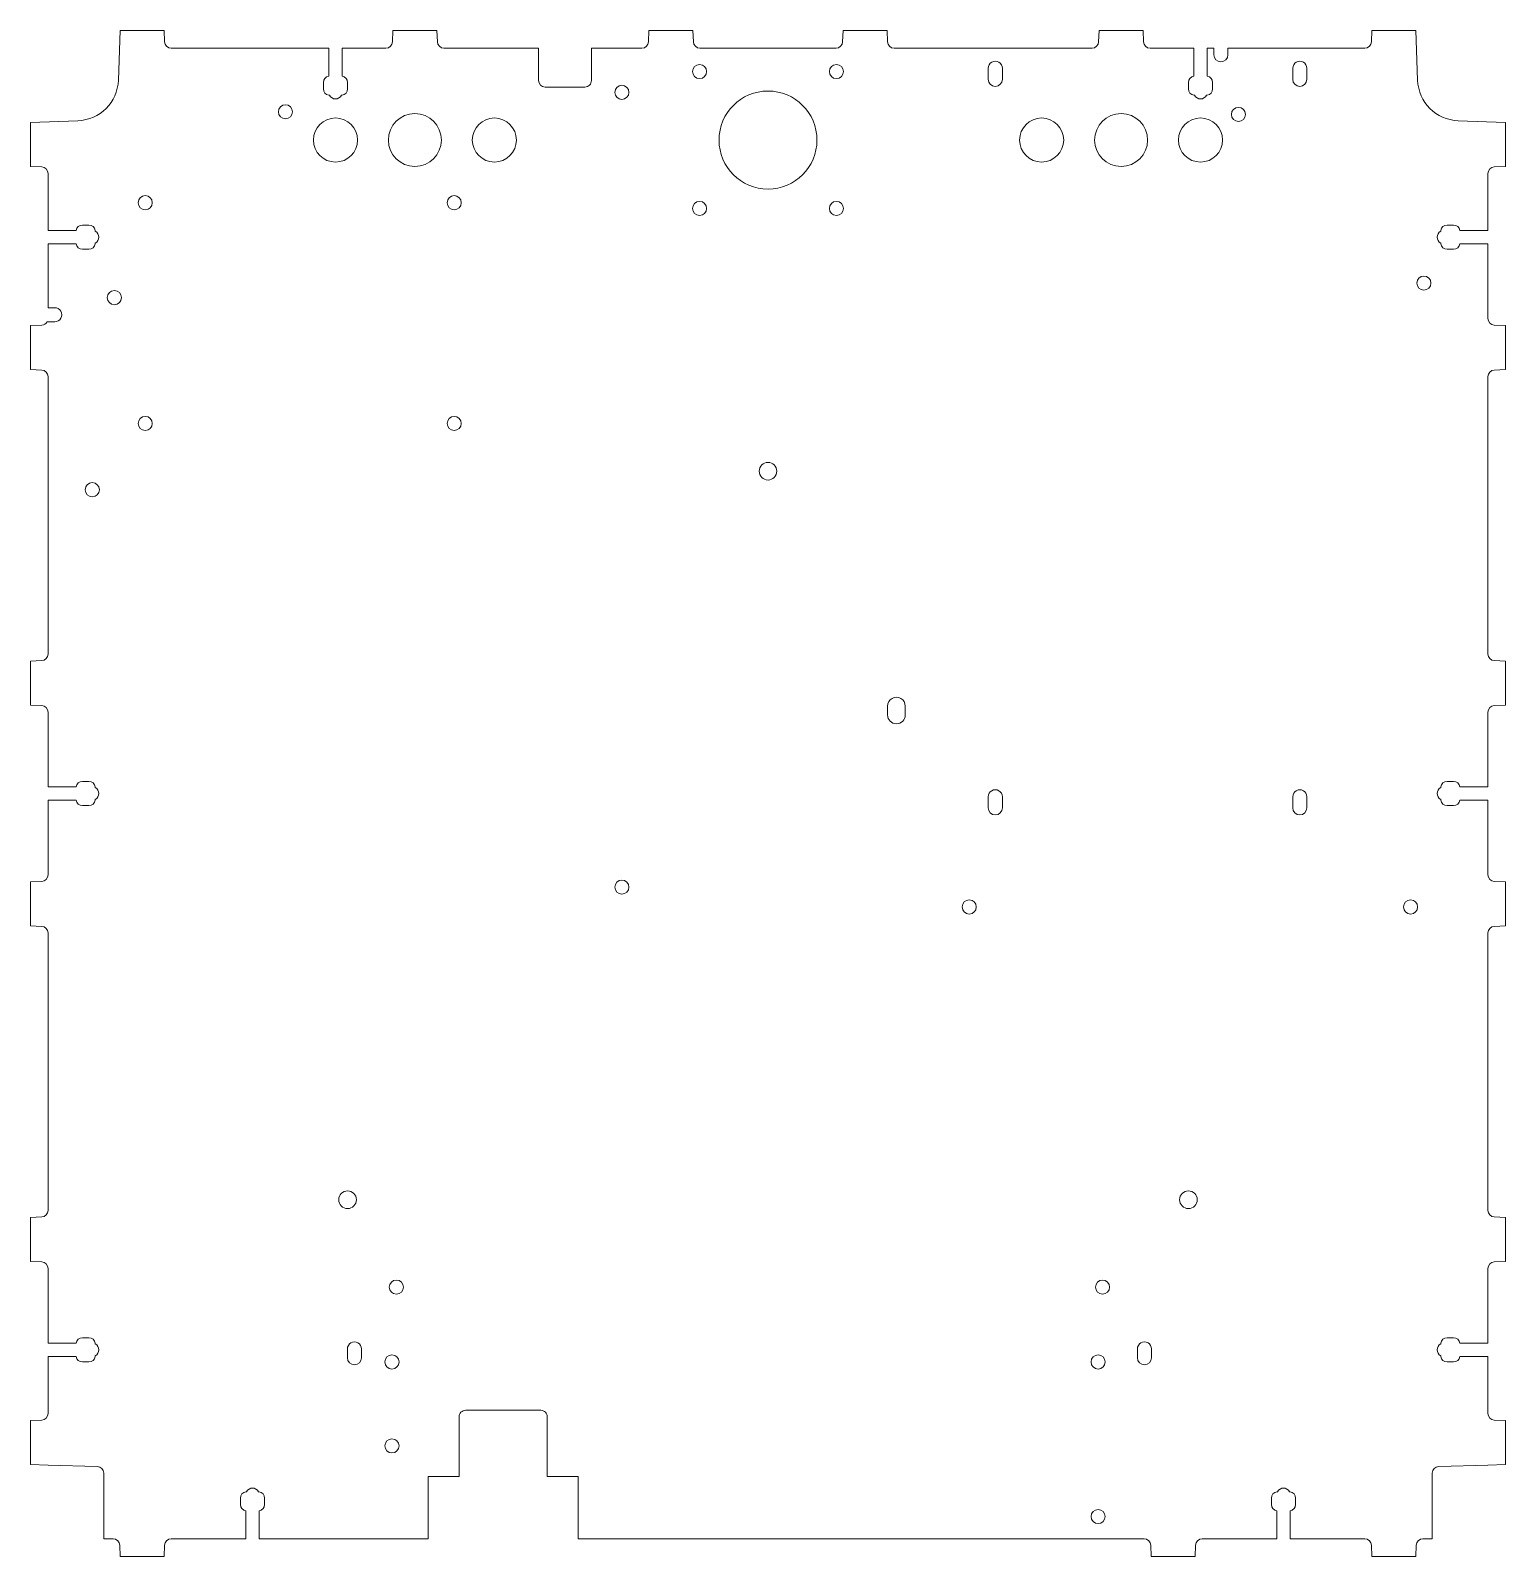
# Model space of a CAD drawing. Header units: millimetres. Extents: x -155 to 179, y -178 to 168.
import ezdxf

# ---------------------------------------------------------------- set-up
doc = ezdxf.new("R2010")
doc.units = ezdxf.units.MM
doc.header["$MEASUREMENT"] = 0

msp = doc.modelspace()

# ---------------------------------------------------------------- linework, layer by layer
at = {"lineweight": 15}
for points in [[(-135.2131, 156.6697), (-135.2131, 156.6697), (-134.8199, 167.9319), (-134.8199, 167.9319)], [(-124.8199, 167.9319), (-124.8199, 167.9319), (-134.8199, 167.9319), (-134.8199, 167.9319)], [(-124.8199, 167.9319), (-124.8199, 167.9319), (-124.7307, 165.3795), (-124.7307, 165.3795)], [(-73.109, 165.3795), (-73.109, 165.3795), (-73.0199, 167.9319), (-73.0199, 167.9319)], [(-63.0199, 167.9319), (-63.0199, 167.9319), (-73.0199, 167.9319), (-73.0199, 167.9319)], [(-63.0199, 167.9319), (-63.0199, 167.9319), (-62.9307, 165.3795), (-62.9307, 165.3795)], [(-15.109, 165.3795), (-15.109, 165.3795), (-15.0199, 167.9319), (-15.0199, 167.9319)], [(-5.0199, 167.9319), (-5.0199, 167.9319), (-15.0199, 167.9319), (-15.0199, 167.9319)], [(-5.0199, 167.9319), (-5.0199, 167.9319), (-4.9307, 165.3795), (-4.9307, 165.3795)], [(28.8909, 165.3795), (28.8909, 165.3795), (28.9801, 167.9319), (28.9801, 167.9319)], [(38.9801, 167.9319), (38.9801, 167.9319), (28.9801, 167.9319), (28.9801, 167.9319)], [(38.9801, 167.9319), (38.9801, 167.9319), (39.0692, 165.3795), (39.0692, 165.3795)], [(86.8909, 165.3795), (86.8909, 165.3795), (86.9801, 167.9319), (86.9801, 167.9319)], [(96.9801, 167.9319), (96.9801, 167.9319), (86.9801, 167.9319), (86.9801, 167.9319)], [(96.9801, 167.9319), (96.9801, 167.9319), (97.0692, 165.3795), (97.0692, 165.3795)], [(148.6909, 165.3795), (148.6909, 165.3795), (148.7801, 167.9319), (148.7801, 167.9319)], [(158.7801, 167.9319), (158.7801, 167.9319), (148.7801, 167.9319), (148.7801, 167.9319)], [(158.7801, 167.9319), (158.7801, 167.9319), (159.1733, 156.6697), (159.1733, 156.6697)], [(-123.2316, 163.9319), (-124.0397, 163.9319), (-124.7025, 164.5719), (-124.7307, 165.3795)], [(-87.5199, 163.9319), (-87.5199, 163.9319), (-123.2316, 163.9319), (-123.2316, 163.9319)], [(-87.5199, 157.6109), (-87.5199, 157.6109), (-87.5199, 163.9319), (-87.5199, 163.9319)], [(-74.6081, 163.9319), (-74.6081, 163.9319), (-84.5199, 163.9319), (-84.5199, 163.9319)], [(-84.5199, 163.9319), (-84.5199, 163.9319), (-84.5199, 157.6109), (-84.5199, 157.6109)], [(-73.109, 165.3795), (-73.1372, 164.5719), (-73.8, 163.9319), (-74.6081, 163.9319)], [(-61.4316, 163.9319), (-62.2397, 163.9319), (-62.9025, 164.5719), (-62.9307, 165.3795)], [(-40.0199, 163.9319), (-40.0199, 163.9319), (-61.4316, 163.9319), (-61.4316, 163.9319)], [(-40.0199, 156.6319), (-40.0199, 156.6319), (-40.0199, 163.9319), (-40.0199, 163.9319)], [(-16.6081, 163.9319), (-16.6081, 163.9319), (-28.0199, 163.9319), (-28.0199, 163.9319)], [(-28.0199, 163.9319), (-28.0199, 163.9319), (-28.0199, 156.6319), (-28.0199, 156.6319)], [(-15.109, 165.3795), (-15.1372, 164.5719), (-15.8, 163.9319), (-16.6081, 163.9319)], [(-3.4316, 163.9319), (-4.2397, 163.9319), (-4.9025, 164.5719), (-4.9307, 165.3795)], [(27.3918, 163.9319), (27.3918, 163.9319), (-3.4316, 163.9319), (-3.4316, 163.9319)], [(28.8909, 165.3795), (28.8627, 164.5719), (28.1999, 163.9319), (27.3918, 163.9319)], [(40.5683, 163.9319), (39.7602, 163.9319), (39.0974, 164.5719), (39.0692, 165.3795)], [(85.3918, 163.9319), (85.3918, 163.9319), (40.5683, 163.9319), (40.5683, 163.9319)], [(86.8909, 165.3795), (86.8627, 164.5719), (86.1999, 163.9319), (85.3918, 163.9319)], [(98.5683, 163.9319), (97.7602, 163.9319), (97.0974, 164.5719), (97.0692, 165.3795)], [(108.4801, 163.9319), (108.4801, 163.9319), (98.5683, 163.9319), (98.5683, 163.9319)], [(108.4801, 157.6109), (108.4801, 157.6109), (108.4801, 163.9319), (108.4801, 163.9319)], [(113.0001, 163.9319), (113.0001, 163.9319), (111.4801, 163.9319), (111.4801, 163.9319)], [(111.4801, 163.9319), (111.4801, 163.9319), (111.4801, 157.6109), (111.4801, 157.6109)], [(113.0001, 162.4319), (113.0001, 162.4319), (113.0001, 163.9319), (113.0001, 163.9319)], [(116.2001, 163.9319), (116.2001, 163.9319), (116.2001, 162.4319), (116.2001, 162.4319)], [(147.1918, 163.9319), (147.1918, 163.9319), (116.2001, 163.9319), (116.2001, 163.9319)], [(148.6909, 165.3795), (148.6627, 164.5719), (147.9999, 163.9319), (147.1918, 163.9319)], [(61.8801, 156.8819), (61.8801, 156.8819), (61.8801, 159.3819), (61.8801, 159.3819)], [(65.0801, 159.3819), (65.0801, 159.3819), (65.0801, 156.8819), (65.0801, 156.8819)], [(130.8801, 156.8819), (130.8801, 156.8819), (130.8801, 159.3819), (130.8801, 159.3819)], [(134.0801, 159.3819), (134.0801, 159.3819), (134.0801, 156.8819), (134.0801, 156.8819)], [(-135.2131, 156.6697), (-135.3873, 151.6832), (-139.3893, 147.6812), (-144.3758, 147.507)], [(-88.7699, 156.1319), (-88.7699, 156.8638), (-88.2416, 157.4889), (-87.5199, 157.6109)], [(-88.7699, 156.1319), (-88.7699, 156.1319), (-88.7699, 154.7319), (-88.7699, 154.7319)], [(-84.5198, 157.6109), (-83.7981, 157.4889), (-83.2699, 156.8638), (-83.2699, 156.1319)], [(-83.2699, 154.7319), (-83.2699, 154.7319), (-83.2699, 156.1319), (-83.2699, 156.1319)], [(-38.5199, 155.1319), (-39.3483, 155.1319), (-40.0198, 155.8034), (-40.0198, 156.6318)], [(107.2301, 156.1319), (107.2301, 156.8638), (107.7583, 157.4889), (108.48, 157.6109)], [(107.2301, 156.1319), (107.2301, 156.1319), (107.2301, 154.7319), (107.2301, 154.7319)], [(111.4801, 157.6109), (112.2018, 157.4889), (112.7301, 156.8638), (112.7301, 156.1319)], [(112.7301, 154.7319), (112.7301, 154.7319), (112.7301, 156.1319), (112.7301, 156.1319)], [(168.336, 147.507), (163.3495, 147.6812), (159.3475, 151.6832), (159.1733, 156.6697)], [(-87.5199, 153.2528), (-88.2416, 153.3748), (-88.7698, 153.9999), (-88.7698, 154.7318)], [(-87.5199, 153.2528), (-87.5199, 153.2528), (-87.3574, 153.2528), (-87.3574, 153.2528)], [(-84.6823, 153.2528), (-84.6823, 153.2528), (-84.5199, 153.2528), (-84.5199, 153.2528)], [(-83.2699, 154.7319), (-83.2699, 153.9999), (-83.7981, 153.3748), (-84.5198, 153.2528)], [(-29.5199, 155.1319), (-29.5199, 155.1319), (-38.5199, 155.1319), (-38.5199, 155.1319)], [(108.48, 153.2528), (107.7583, 153.3748), (107.2301, 153.9999), (107.2301, 154.7318)], [(108.4801, 153.2528), (108.4801, 153.2528), (108.6425, 153.2528), (108.6425, 153.2528)], [(111.3176, 153.2528), (111.3176, 153.2528), (111.4801, 153.2528), (111.4801, 153.2528)], [(112.7301, 154.7319), (112.7301, 153.9999), (112.2018, 153.3748), (111.4801, 153.2528)], [(-155.1199, 147.1319), (-155.1199, 147.1319), (-144.3758, 147.507), (-144.3758, 147.507)], [(-155.1199, 147.1319), (-155.1199, 147.1319), (-155.1199, 137.1319), (-155.1199, 137.1319)], [(168.336, 147.507), (168.336, 147.507), (179.0801, 147.1319), (179.0801, 147.1319)], [(179.0801, 137.1319), (179.0801, 137.1319), (179.0801, 147.1319), (179.0801, 147.1319)], [(-152.5675, 137.0427), (-152.5675, 137.0427), (-155.1199, 137.1319), (-155.1199, 137.1319)], [(-152.5675, 137.0427), (-151.7599, 137.0145), (-151.1199, 136.3517), (-151.1199, 135.5436)], [(-151.1199, 135.5436), (-151.1199, 135.5436), (-151.1199, 122.6319), (-151.1199, 122.6319)], [(175.08, 135.5436), (175.08, 136.3517), (175.7201, 137.0145), (176.5277, 137.0427)], [(175.0801, 122.6319), (175.0801, 122.6319), (175.0801, 135.5436), (175.0801, 135.5436)], [(179.0801, 137.1319), (179.0801, 137.1319), (176.5277, 137.0427), (176.5277, 137.0427)], [(-151.1199, 122.6319), (-151.1199, 122.6319), (-144.7989, 122.6319), (-144.7989, 122.6319)], [(-144.7989, 122.6319), (-144.6769, 123.3536), (-144.0518, 123.8818), (-143.3199, 123.8818)], [(-141.9199, 123.8819), (-141.9199, 123.8819), (-143.3199, 123.8819), (-143.3199, 123.8819)], [(-141.9199, 123.8818), (-141.1879, 123.8818), (-140.5628, 123.3536), (-140.4408, 122.6319)], [(-140.4408, 122.4694), (-140.4408, 122.4694), (-140.4408, 122.6319), (-140.4408, 122.6319)], [(164.401, 122.6319), (164.523, 123.3536), (165.1481, 123.8818), (165.8801, 123.8818)], [(164.401, 122.6319), (164.401, 122.6319), (164.401, 122.4694), (164.401, 122.4694)], [(167.2801, 123.8819), (167.2801, 123.8819), (165.8801, 123.8819), (165.8801, 123.8819)], [(167.2801, 123.8818), (168.012, 123.8818), (168.6371, 123.3536), (168.7591, 122.6319)], [(168.7591, 122.6319), (168.7591, 122.6319), (175.0801, 122.6319), (175.0801, 122.6319)], [(-144.7989, 119.6319), (-144.7989, 119.6319), (-151.1199, 119.6319), (-151.1199, 119.6319)], [(-151.1199, 119.6319), (-151.1199, 119.6319), (-151.1199, 105.1519), (-151.1199, 105.1519)], [(-143.3199, 118.3819), (-144.0518, 118.3819), (-144.6769, 118.9101), (-144.7989, 119.6318)], [(-143.3199, 118.3819), (-143.3199, 118.3819), (-141.9199, 118.3819), (-141.9199, 118.3819)], [(-140.4408, 119.6318), (-140.5628, 118.9101), (-141.1879, 118.3819), (-141.9199, 118.3819)], [(-140.4408, 119.6319), (-140.4408, 119.6319), (-140.4408, 119.7943), (-140.4408, 119.7943)], [(164.401, 119.7943), (164.401, 119.7943), (164.401, 119.6319), (164.401, 119.6319)], [(165.8801, 118.3819), (165.1481, 118.3819), (164.523, 118.9101), (164.401, 119.6318)], [(165.8801, 118.3819), (165.8801, 118.3819), (167.2801, 118.3819), (167.2801, 118.3819)], [(168.7591, 119.6318), (168.6371, 118.9101), (168.012, 118.3819), (167.2801, 118.3819)], [(175.0801, 119.6319), (175.0801, 119.6319), (168.7591, 119.6319), (168.7591, 119.6319)], [(175.0801, 102.7201), (175.0801, 102.7201), (175.0801, 119.6319), (175.0801, 119.6319)], [(-151.1199, 105.1519), (-151.1199, 105.1519), (-149.6199, 105.1519), (-149.6199, 105.1519)], [(-155.1199, 101.1319), (-155.1199, 101.1319), (-152.5675, 101.221), (-152.5675, 101.221)], [(-155.1199, 101.1319), (-155.1199, 101.1319), (-155.1199, 91.1319), (-155.1199, 91.1319)], [(-151.3315, 101.9519), (-151.5926, 101.514), (-152.0581, 101.2388), (-152.5675, 101.221)], [(-149.6199, 101.9519), (-149.6199, 101.9519), (-151.3315, 101.9519), (-151.3315, 101.9519)], [(176.5277, 101.221), (175.7201, 101.2492), (175.0801, 101.912), (175.0801, 102.7201)], [(176.5277, 101.221), (176.5277, 101.221), (179.0801, 101.1319), (179.0801, 101.1319)], [(179.0801, 91.1319), (179.0801, 91.1319), (179.0801, 101.1319), (179.0801, 101.1319)], [(-152.5675, 91.0427), (-152.5675, 91.0427), (-155.1199, 91.1319), (-155.1199, 91.1319)], [(-152.5675, 91.0427), (-151.7599, 91.0145), (-151.1198, 90.3517), (-151.1198, 89.5436)], [(175.08, 89.5436), (175.08, 90.3517), (175.7201, 91.0145), (176.5277, 91.0427)], [(179.0801, 91.1319), (179.0801, 91.1319), (176.5277, 91.0427), (176.5277, 91.0427)], [(-151.1199, 89.5436), (-151.1199, 89.5436), (-151.1199, 26.7201), (-151.1199, 26.7201)], [(175.0801, 26.7201), (175.0801, 26.7201), (175.0801, 89.5436), (175.0801, 89.5436)], [(-155.1199, 25.1319), (-155.1199, 25.1319), (-152.5675, 25.221), (-152.5675, 25.221)], [(-155.1199, 25.1319), (-155.1199, 25.1319), (-155.1199, 15.1319), (-155.1199, 15.1319)], [(-151.1199, 26.7201), (-151.1199, 25.912), (-151.7599, 25.2492), (-152.5675, 25.221)], [(176.5277, 25.221), (175.7201, 25.2492), (175.0801, 25.912), (175.0801, 26.7201)], [(176.5277, 25.221), (176.5277, 25.221), (179.0801, 25.1319), (179.0801, 25.1319)], [(179.0801, 15.1319), (179.0801, 15.1319), (179.0801, 25.1319), (179.0801, 25.1319)], [(-152.5675, 15.0427), (-152.5675, 15.0427), (-155.1199, 15.1319), (-155.1199, 15.1319)], [(-152.5675, 15.0427), (-151.7599, 15.0145), (-151.1199, 14.3517), (-151.1199, 13.5436)], [(39.0801, 12.9319), (39.0801, 12.9319), (39.0801, 14.9319), (39.0801, 14.9319)], [(43.0801, 14.9319), (43.0801, 14.9319), (43.0801, 12.9319), (43.0801, 12.9319)], [(175.08, 13.5436), (175.08, 14.3517), (175.7201, 15.0145), (176.5277, 15.0427)], [(179.0801, 15.1319), (179.0801, 15.1319), (176.5277, 15.0427), (176.5277, 15.0427)], [(-151.1199, 13.5436), (-151.1199, 13.5436), (-151.1199, -3.3681), (-151.1199, -3.3681)], [(175.0801, -3.3681), (175.0801, -3.3681), (175.0801, 13.5436), (175.0801, 13.5436)], [(-151.1199, -3.3681), (-151.1199, -3.3681), (-144.7989, -3.3681), (-144.7989, -3.3681)], [(-144.7989, -3.3681), (-144.6769, -2.6464), (-144.0518, -2.1182), (-143.3199, -2.1182)], [(-141.9199, -2.1181), (-141.9199, -2.1181), (-143.3199, -2.1181), (-143.3199, -2.1181)], [(-141.9199, -2.1182), (-141.1879, -2.1182), (-140.5628, -2.6464), (-140.4408, -3.3682)], [(-140.4408, -3.5306), (-140.4408, -3.5306), (-140.4408, -3.3681), (-140.4408, -3.3681)], [(164.401, -3.3682), (164.523, -2.6464), (165.1481, -2.1182), (165.8801, -2.1182)], [(164.401, -3.3681), (164.401, -3.3681), (164.401, -3.5306), (164.401, -3.5306)], [(167.2801, -2.1181), (167.2801, -2.1181), (165.8801, -2.1181), (165.8801, -2.1181)], [(167.2801, -2.1182), (168.012, -2.1182), (168.6371, -2.6464), (168.7591, -3.3681)], [(168.7591, -3.3681), (168.7591, -3.3681), (175.0801, -3.3681), (175.0801, -3.3681)], [(-144.7989, -6.3681), (-144.7989, -6.3681), (-151.1199, -6.3681), (-151.1199, -6.3681)], [(-151.1199, -6.3681), (-151.1199, -6.3681), (-151.1199, -23.2798), (-151.1199, -23.2798)], [(-143.3199, -7.618), (-144.0518, -7.618), (-144.6769, -7.0898), (-144.7989, -6.3681)], [(-140.4408, -6.3681), (-140.5628, -7.0898), (-141.1879, -7.618), (-141.9199, -7.618)], [(-140.4408, -6.3681), (-140.4408, -6.3681), (-140.4408, -6.2056), (-140.4408, -6.2056)], [(61.8801, -8.1181), (61.8801, -8.1181), (61.8801, -5.6181), (61.8801, -5.6181)], [(65.0801, -5.6181), (65.0801, -5.6181), (65.0801, -8.1181), (65.0801, -8.1181)], [(130.8801, -8.1181), (130.8801, -8.1181), (130.8801, -5.6181), (130.8801, -5.6181)], [(134.0801, -5.6181), (134.0801, -5.6181), (134.0801, -8.1181), (134.0801, -8.1181)], [(164.401, -6.2056), (164.401, -6.2056), (164.401, -6.3681), (164.401, -6.3681)], [(165.8801, -7.618), (165.1481, -7.618), (164.523, -7.0898), (164.401, -6.3681)], [(168.7591, -6.3681), (168.6371, -7.0898), (168.012, -7.618), (167.2801, -7.618)], [(175.0801, -6.3681), (175.0801, -6.3681), (168.7591, -6.3681), (168.7591, -6.3681)], [(175.0801, -23.2798), (175.0801, -23.2798), (175.0801, -6.3681), (175.0801, -6.3681)], [(-143.3199, -7.6181), (-143.3199, -7.6181), (-141.9199, -7.6181), (-141.9199, -7.6181)], [(165.8801, -7.6181), (165.8801, -7.6181), (167.2801, -7.6181), (167.2801, -7.6181)], [(-151.1199, -23.2798), (-151.1199, -24.0879), (-151.7599, -24.7507), (-152.5675, -24.7789)], [(176.5277, -24.7789), (175.7201, -24.7507), (175.0801, -24.0879), (175.0801, -23.2798)], [(-155.1199, -24.8681), (-155.1199, -24.8681), (-152.5675, -24.7789), (-152.5675, -24.7789)], [(-155.1199, -24.8681), (-155.1199, -24.8681), (-155.1199, -34.8681), (-155.1199, -34.8681)], [(176.5277, -24.7789), (176.5277, -24.7789), (179.0801, -24.8681), (179.0801, -24.8681)], [(179.0801, -34.8681), (179.0801, -34.8681), (179.0801, -24.8681), (179.0801, -24.8681)], [(-152.5675, -34.9572), (-152.5675, -34.9572), (-155.1199, -34.8681), (-155.1199, -34.8681)], [(-152.5675, -34.9572), (-151.7599, -34.9854), (-151.1199, -35.6482), (-151.1199, -36.4563)], [(-151.1199, -36.4563), (-151.1199, -36.4563), (-151.1199, -99.2798), (-151.1199, -99.2798)], [(175.08, -36.4563), (175.08, -35.6482), (175.7201, -34.9854), (176.5277, -34.9572)], [(175.0801, -99.2798), (175.0801, -99.2798), (175.0801, -36.4563), (175.0801, -36.4563)], [(179.0801, -34.8681), (179.0801, -34.8681), (176.5277, -34.9572), (176.5277, -34.9572)], [(-151.1198, -99.2798), (-151.1198, -100.0879), (-151.7599, -100.7507), (-152.5675, -100.7789)], [(176.5277, -100.7789), (175.7201, -100.7507), (175.0801, -100.0879), (175.0801, -99.2798)], [(-155.1199, -100.8681), (-155.1199, -100.8681), (-152.5675, -100.7789), (-152.5675, -100.7789)], [(-155.1199, -100.8681), (-155.1199, -100.8681), (-155.1199, -110.8681), (-155.1199, -110.8681)], [(176.5277, -100.7789), (176.5277, -100.7789), (179.0801, -100.8681), (179.0801, -100.8681)], [(179.0801, -110.8681), (179.0801, -110.8681), (179.0801, -100.8681), (179.0801, -100.8681)], [(-152.5675, -110.9572), (-152.5675, -110.9572), (-155.1199, -110.8681), (-155.1199, -110.8681)], [(-152.5675, -110.9572), (-151.7599, -110.9854), (-151.1199, -111.6482), (-151.1199, -112.4563)], [(-151.1199, -112.4563), (-151.1199, -112.4563), (-151.1199, -129.3681), (-151.1199, -129.3681)], [(175.0801, -112.4563), (175.0801, -111.6482), (175.7201, -110.9854), (176.5277, -110.9572)], [(175.0801, -129.3681), (175.0801, -129.3681), (175.0801, -112.4563), (175.0801, -112.4563)], [(179.0801, -110.8681), (179.0801, -110.8681), (176.5277, -110.9572), (176.5277, -110.9572)], [(-151.1199, -129.3681), (-151.1199, -129.3681), (-144.7989, -129.3681), (-144.7989, -129.3681)], [(-144.7989, -129.368), (-144.6769, -128.6463), (-144.0518, -128.1181), (-143.3199, -128.1181)], [(-141.9199, -128.1181), (-141.9199, -128.1181), (-143.3199, -128.1181), (-143.3199, -128.1181)], [(-141.9199, -128.1181), (-141.1879, -128.1181), (-140.5628, -128.6463), (-140.4408, -129.368)], [(-140.4408, -129.5305), (-140.4408, -129.5305), (-140.4408, -129.3681), (-140.4408, -129.3681)], [(-83.3199, -132.6681), (-83.3199, -132.6681), (-83.3199, -130.6681), (-83.3199, -130.6681)], [(-80.1199, -130.6681), (-80.1199, -130.6681), (-80.1199, -132.6681), (-80.1199, -132.6681)], [(95.6801, -132.6681), (95.6801, -132.6681), (95.6801, -130.6681), (95.6801, -130.6681)], [(98.8801, -130.6681), (98.8801, -130.6681), (98.8801, -132.6681), (98.8801, -132.6681)], [(164.401, -129.368), (164.523, -128.6463), (165.1481, -128.1181), (165.8801, -128.1181)], [(164.401, -129.3681), (164.401, -129.3681), (164.401, -129.5305), (164.401, -129.5305)], [(167.2801, -128.1181), (167.2801, -128.1181), (165.8801, -128.1181), (165.8801, -128.1181)], [(167.2801, -128.1181), (168.012, -128.1181), (168.6371, -128.6463), (168.7591, -129.368)], [(168.7591, -129.3681), (168.7591, -129.3681), (175.0801, -129.3681), (175.0801, -129.3681)], [(-144.7989, -132.3681), (-144.7989, -132.3681), (-151.1199, -132.3681), (-151.1199, -132.3681)], [(-151.1199, -132.3681), (-151.1199, -132.3681), (-151.1199, -145.2798), (-151.1199, -145.2798)], [(-143.3199, -133.618), (-144.0518, -133.618), (-144.6769, -133.0898), (-144.7989, -132.3681)], [(-143.3199, -133.6181), (-143.3199, -133.6181), (-141.9199, -133.6181), (-141.9199, -133.6181)], [(-140.4408, -132.3681), (-140.5628, -133.0898), (-141.1879, -133.618), (-141.9199, -133.618)], [(-140.4408, -132.3681), (-140.4408, -132.3681), (-140.4408, -132.2056), (-140.4408, -132.2056)], [(164.401, -132.2056), (164.401, -132.2056), (164.401, -132.3681), (164.401, -132.3681)], [(165.8801, -133.618), (165.1481, -133.618), (164.523, -133.0898), (164.401, -132.3681)], [(165.8801, -133.6181), (165.8801, -133.6181), (167.2801, -133.6181), (167.2801, -133.6181)], [(168.7591, -132.3681), (168.6371, -133.0898), (168.012, -133.618), (167.2801, -133.618)], [(175.0801, -132.3681), (175.0801, -132.3681), (168.7591, -132.3681), (168.7591, -132.3681)], [(175.0801, -145.2798), (175.0801, -145.2798), (175.0801, -132.3681), (175.0801, -132.3681)], [(-56.5199, -144.5681), (-56.5199, -144.5681), (-39.5199, -144.5681), (-39.5199, -144.5681)], [(-155.1199, -146.8681), (-155.1199, -146.8681), (-152.5675, -146.7789), (-152.5675, -146.7789)], [(-155.1199, -146.8681), (-155.1199, -146.8681), (-155.1199, -156.8681), (-155.1199, -156.8681)], [(-151.1198, -145.2798), (-151.1198, -146.0879), (-151.7599, -146.7507), (-152.5675, -146.7789)], [(-58.0199, -159.5681), (-58.0199, -159.5681), (-58.0199, -146.0681), (-58.0199, -146.0681)], [(-38.0199, -146.0681), (-38.0199, -146.0681), (-38.0199, -159.5681), (-38.0199, -159.5681)], [(176.5277, -146.7789), (175.7201, -146.7507), (175.0801, -146.0879), (175.0801, -145.2798)], [(176.5277, -146.7789), (176.5277, -146.7789), (179.0801, -146.8681), (179.0801, -146.8681)], [(179.0801, -156.8681), (179.0801, -156.8681), (179.0801, -146.8681), (179.0801, -146.8681)], [(-151.1199, -157.0077), (-151.1199, -157.0077), (-155.1199, -156.8681), (-155.1199, -156.8681)], [(-151.1199, -157.0077), (-151.1199, -157.0077), (-139.9821, -157.2884), (-139.9821, -157.2884)], [(-139.9821, -157.2884), (-139.1686, -157.3089), (-138.5199, -157.9742), (-138.5199, -158.7879)], [(-138.5199, -158.7879), (-138.5199, -158.7879), (-138.5199, -173.6681), (-138.5199, -173.6681)], [(162.48, -158.7879), (162.48, -157.9742), (163.1288, -157.3089), (163.9423, -157.2884)], [(162.4801, -173.6681), (162.4801, -173.6681), (162.4801, -158.7879), (162.4801, -158.7879)], [(163.9423, -157.2884), (163.9423, -157.2884), (175.0801, -157.0077), (175.0801, -157.0077)], [(179.0801, -156.8681), (179.0801, -156.8681), (175.0801, -157.0077), (175.0801, -157.0077)], [(-65.0199, -173.6681), (-65.0199, -173.6681), (-65.0199, -159.5681), (-65.0199, -159.5681)], [(-58.0199, -159.5681), (-58.0199, -159.5681), (-65.0199, -159.5681), (-65.0199, -159.5681)], [(-31.0199, -159.5681), (-31.0199, -159.5681), (-38.0199, -159.5681), (-38.0199, -159.5681)], [(-31.0199, -159.5681), (-31.0199, -159.5681), (-31.0199, -173.6681), (-31.0199, -173.6681)], [(-107.5699, -164.4681), (-107.5699, -163.7361), (-107.0416, -163.111), (-106.3199, -162.989)], [(-107.5699, -164.4681), (-107.5699, -164.4681), (-107.5699, -165.8681), (-107.5699, -165.8681)], [(-106.3199, -167.3471), (-107.0416, -167.2251), (-107.5698, -166.6), (-107.5698, -165.8681)], [(-106.1574, -162.989), (-106.1574, -162.989), (-106.3199, -162.989), (-106.3199, -162.989)], [(-103.3199, -162.989), (-103.3199, -162.989), (-103.4823, -162.989), (-103.4823, -162.989)], [(-103.3198, -162.989), (-102.5981, -163.111), (-102.0698, -163.7361), (-102.0698, -164.4681)], [(-102.0699, -165.8681), (-102.0699, -166.6), (-102.5981, -167.2251), (-103.3198, -167.3471)], [(-102.0699, -165.8681), (-102.0699, -165.8681), (-102.0699, -164.4681), (-102.0699, -164.4681)], [(126.03, -164.4681), (126.03, -163.7361), (126.5583, -163.111), (127.28, -162.989)], [(126.0301, -164.4681), (126.0301, -164.4681), (126.0301, -165.8681), (126.0301, -165.8681)], [(127.28, -167.3471), (126.5583, -167.2251), (126.0301, -166.6), (126.0301, -165.8681)], [(127.4425, -162.989), (127.4425, -162.989), (127.2801, -162.989), (127.2801, -162.989)], [(130.2801, -162.989), (130.2801, -162.989), (130.1176, -162.989), (130.1176, -162.989)], [(130.2801, -162.989), (131.0018, -163.111), (131.5301, -163.7361), (131.5301, -164.4681)], [(131.5301, -165.8681), (131.5301, -166.6), (131.0018, -167.2251), (130.2801, -167.3471)], [(131.5301, -165.8681), (131.5301, -165.8681), (131.5301, -164.4681), (131.5301, -164.4681)], [(-106.3199, -173.6681), (-106.3199, -173.6681), (-106.3199, -167.3471), (-106.3199, -167.3471)], [(-103.3199, -167.3471), (-103.3199, -167.3471), (-103.3199, -173.6681), (-103.3199, -173.6681)], [(127.2801, -173.6681), (127.2801, -173.6681), (127.2801, -167.3471), (127.2801, -167.3471)], [(130.2801, -167.3471), (130.2801, -167.3471), (130.2801, -173.6681), (130.2801, -173.6681)], [(-138.5199, -173.6681), (-138.5199, -173.6681), (-136.4081, -173.6681), (-136.4081, -173.6681)], [(-136.4081, -173.6681), (-135.6, -173.6681), (-134.9372, -174.3081), (-134.909, -175.1157)], [(-134.8199, -177.6681), (-134.8199, -177.6681), (-134.909, -175.1157), (-134.909, -175.1157)], [(-124.7307, -175.1157), (-124.7307, -175.1157), (-124.8199, -177.6681), (-124.8199, -177.6681)], [(-124.7307, -175.1157), (-124.7025, -174.3081), (-124.0397, -173.6681), (-123.2316, -173.6681)], [(-123.2316, -173.6681), (-123.2316, -173.6681), (-106.3199, -173.6681), (-106.3199, -173.6681)], [(-103.3199, -173.6681), (-103.3199, -173.6681), (-65.0199, -173.6681), (-65.0199, -173.6681)], [(-31.0199, -173.6681), (-31.0199, -173.6681), (97.1918, -173.6681), (97.1918, -173.6681)], [(97.1918, -173.6681), (97.9999, -173.6681), (98.6627, -174.3081), (98.6909, -175.1157)], [(98.7801, -177.6681), (98.7801, -177.6681), (98.6909, -175.1157), (98.6909, -175.1157)], [(108.8692, -175.1157), (108.8692, -175.1157), (108.7801, -177.6681), (108.7801, -177.6681)], [(108.8692, -175.1157), (108.8974, -174.3081), (109.5602, -173.6681), (110.3683, -173.6681)], [(110.3683, -173.6681), (110.3683, -173.6681), (127.2801, -173.6681), (127.2801, -173.6681)], [(130.2801, -173.6681), (130.2801, -173.6681), (147.1918, -173.6681), (147.1918, -173.6681)], [(147.1918, -173.6681), (147.9999, -173.6681), (148.6627, -174.3081), (148.6909, -175.1157)], [(148.7801, -177.6681), (148.7801, -177.6681), (148.6909, -175.1157), (148.6909, -175.1157)], [(158.8692, -175.1157), (158.8692, -175.1157), (158.7801, -177.6681), (158.7801, -177.6681)], [(158.8692, -175.1157), (158.8974, -174.3081), (159.5602, -173.6681), (160.3683, -173.6681)], [(160.3683, -173.6681), (160.3683, -173.6681), (162.4801, -173.6681), (162.4801, -173.6681)], [(-134.8199, -177.6681), (-134.8199, -177.6681), (-124.8199, -177.6681), (-124.8199, -177.6681)], [(98.7801, -177.6681), (98.7801, -177.6681), (108.7801, -177.6681), (108.7801, -177.6681)], [(148.7801, -177.6681), (148.7801, -177.6681), (158.7801, -177.6681), (158.7801, -177.6681)]]:
    msp.add_open_spline(points, degree=3, dxfattribs=at)
for points, knots in [([(-5.1198, 158.6319), (-5.1198, 159.5155), (-4.4035, 160.2318), (-3.5199, 160.2318), (-3.5199, 160.2318), (-2.6362, 160.2319), (-1.9199, 159.5155), (-1.9199, 158.6319), (-1.9199, 158.6319), (-1.9198, 157.7482), (-2.6362, 157.0319), (-3.5198, 157.0319), (-3.5198, 157.0319), (-4.4035, 157.0318), (-5.1198, 157.7482), (-5.1198, 158.6318)], [0, 0, 0, 0, 0.2, 0.2, 0.2, 0.2, 0.4, 0.4, 0.4, 0.4, 0.6, 0.6, 0.6, 0.6, 1, 1, 1, 1]), ([(25.8801, 158.6319), (25.8801, 159.5155), (26.5964, 160.2318), (27.48, 160.2318), (27.48, 160.2318), (28.3637, 160.2319), (29.08, 159.5155), (29.08, 158.6319), (29.08, 158.6319), (29.0801, 157.7482), (28.3637, 157.0319), (27.4801, 157.0319), (27.4801, 157.0319), (26.5964, 157.0318), (25.8801, 157.7482), (25.8801, 158.6318)], [0, 0, 0, 0, 0.2, 0.2, 0.2, 0.2, 0.4, 0.4, 0.4, 0.4, 0.6, 0.6, 0.6, 0.6, 1, 1, 1, 1]), ([(61.8801, 159.3819), (61.8801, 159.9535), (62.185, 160.4817), (62.6801, 160.7675), (62.6801, 160.7675), (63.1751, 161.0533), (63.785, 161.0533), (64.2801, 160.7675), (64.2801, 160.7675), (64.7751, 160.4817), (65.0801, 159.9535), (65.0801, 159.3819)], [0, 0, 0, 0, 0.25, 0.25, 0.25, 0.25, 0.5, 0.5, 0.5, 0.5, 1, 1, 1, 1]), ([(116.2001, 162.4319), (116.2001, 161.5482), (115.4837, 160.8319), (114.6001, 160.8319), (114.6001, 160.8319), (113.7164, 160.8318), (113.0001, 161.5482), (113.0001, 162.4318)], [0, 0, 0, 0, 0.33333333, 0.33333333, 0.33333333, 0.33333333, 1, 1, 1, 1]), ([(130.8801, 159.3819), (130.8801, 159.9535), (131.185, 160.4817), (131.6801, 160.7675), (131.6801, 160.7675), (132.1751, 161.0533), (132.785, 161.0533), (133.2801, 160.7675), (133.2801, 160.7675), (133.7751, 160.4817), (134.0801, 159.9535), (134.0801, 159.3819)], [0, 0, 0, 0, 0.25, 0.25, 0.25, 0.25, 0.5, 0.5, 0.5, 0.5, 1, 1, 1, 1]), ([(-28.0199, 156.6319), (-28.0199, 156.234), (-28.1779, 155.8525), (-28.4592, 155.5712), (-28.4592, 155.5712), (-28.7405, 155.2899), (-29.122, 155.1319), (-29.5199, 155.1319)], [0, 0, 0, 0, 0.33333333, 0.33333333, 0.33333333, 0.33333333, 1, 1, 1, 1]), ([(-22.7198, 153.9319), (-22.7198, 154.8155), (-22.0035, 155.5318), (-21.1199, 155.5318), (-21.1199, 155.5318), (-20.2362, 155.5319), (-19.5199, 154.8155), (-19.5199, 153.9319), (-19.5199, 153.9319), (-19.5198, 153.0482), (-20.2362, 152.3319), (-21.1198, 152.3319), (-21.1198, 152.3319), (-22.0035, 152.3318), (-22.7198, 153.0482), (-22.7198, 153.9318)], [0, 0, 0, 0, 0.2, 0.2, 0.2, 0.2, 0.4, 0.4, 0.4, 0.4, 0.6, 0.6, 0.6, 0.6, 1, 1, 1, 1]), ([(65.0801, 156.8819), (65.0801, 155.9982), (64.3637, 155.2819), (63.4801, 155.2819), (63.4801, 155.2819), (62.5964, 155.2818), (61.8801, 155.9982), (61.8801, 156.8818)], [0, 0, 0, 0, 0.33333333, 0.33333333, 0.33333333, 0.33333333, 1, 1, 1, 1]), ([(134.0801, 156.8819), (134.0801, 155.9982), (133.3637, 155.2819), (132.4801, 155.2819), (132.4801, 155.2819), (131.5964, 155.2818), (130.8801, 155.9982), (130.8801, 156.8818)], [0, 0, 0, 0, 0.33333333, 0.33333333, 0.33333333, 0.33333333, 1, 1, 1, 1]), ([(-84.6823, 153.2528), (-84.938, 152.7492), (-85.455, 152.4319), (-86.0199, 152.4319), (-86.0199, 152.4319), (-86.5847, 152.4319), (-87.1017, 152.7492), (-87.3574, 153.2528)], [0, 0, 0, 0, 0.33333333, 0.33333333, 0.33333333, 0.33333333, 1, 1, 1, 1]), ([(0.8801, 143.1319), (0.8801, 149.2622), (5.8498, 154.2318), (11.9801, 154.2318), (11.9801, 154.2318), (18.1104, 154.2319), (23.08, 149.2622), (23.08, 143.1319), (23.08, 143.1319), (23.0801, 137.0015), (18.1104, 132.0319), (11.9801, 132.0319), (11.9801, 132.0319), (5.8498, 132.0318), (0.8802, 137.0014), (0.8802, 143.1318)], [0, 0, 0, 0, 0.2, 0.2, 0.2, 0.2, 0.4, 0.4, 0.4, 0.4, 0.6, 0.6, 0.6, 0.6, 1, 1, 1, 1]), ([(111.3176, 153.2528), (111.0619, 152.7492), (110.5449, 152.4319), (109.9801, 152.4319), (109.9801, 152.4319), (109.4152, 152.4319), (108.8982, 152.7492), (108.6425, 153.2528)], [0, 0, 0, 0, 0.33333333, 0.33333333, 0.33333333, 0.33333333, 1, 1, 1, 1]), ([(-98.9488, 149.5319), (-98.9488, 150.4155), (-98.2324, 151.1318), (-97.3488, 151.1318), (-97.3488, 151.1318), (-96.4651, 151.1319), (-95.7488, 150.4155), (-95.7488, 149.5319), (-95.7488, 149.5319), (-95.7488, 148.6482), (-96.4651, 147.9319), (-97.3488, 147.9319), (-97.3488, 147.9319), (-98.2324, 147.9318), (-98.9488, 148.6482), (-98.9488, 149.5318)], [0, 0, 0, 0, 0.2, 0.2, 0.2, 0.2, 0.4, 0.4, 0.4, 0.4, 0.6, 0.6, 0.6, 0.6, 1, 1, 1, 1]), ([(-74.0199, 143.1319), (-74.0199, 146.4456), (-71.3336, 149.1318), (-68.0199, 149.1318), (-68.0199, 149.1318), (-64.7062, 149.1319), (-62.0199, 146.4456), (-62.0199, 143.1319), (-62.0199, 143.1319), (-62.0198, 139.8182), (-64.7061, 137.1319), (-68.0198, 137.1319), (-68.0198, 137.1319), (-71.3335, 137.1318), (-74.0198, 139.8181), (-74.0198, 143.1318)], [0, 0, 0, 0, 0.2, 0.2, 0.2, 0.2, 0.4, 0.4, 0.4, 0.4, 0.6, 0.6, 0.6, 0.6, 1, 1, 1, 1]), ([(85.9801, 143.1319), (85.9801, 146.4456), (88.6663, 149.1318), (91.98, 149.1318), (91.98, 149.1318), (95.2937, 149.1319), (97.98, 146.4456), (97.98, 143.1319), (97.98, 143.1319), (97.9801, 139.8182), (95.2938, 137.1319), (91.9801, 137.1319), (91.9801, 137.1319), (88.6664, 137.1318), (85.9801, 139.8181), (85.9801, 143.1318)], [0, 0, 0, 0, 0.2, 0.2, 0.2, 0.2, 0.4, 0.4, 0.4, 0.4, 0.6, 0.6, 0.6, 0.6, 1, 1, 1, 1]), ([(116.9801, 148.9319), (116.9801, 149.8155), (117.6964, 150.5318), (118.58, 150.5318), (118.58, 150.5318), (119.4637, 150.5319), (120.18, 149.8155), (120.18, 148.9319), (120.18, 148.9319), (120.1801, 148.0482), (119.4637, 147.3319), (118.5801, 147.3319), (118.5801, 147.3319), (117.6964, 147.3318), (116.9801, 148.0482), (116.9801, 148.9318)], [0, 0, 0, 0, 0.2, 0.2, 0.2, 0.2, 0.4, 0.4, 0.4, 0.4, 0.6, 0.6, 0.6, 0.6, 1, 1, 1, 1]), ([(-91.0199, 143.1319), (-91.0199, 145.8933), (-88.7813, 148.1318), (-86.0199, 148.1318), (-86.0199, 148.1318), (-83.2584, 148.1319), (-81.0199, 145.8933), (-81.0199, 143.1319), (-81.0199, 143.1319), (-81.0198, 140.3704), (-83.2584, 138.1319), (-86.0198, 138.1319), (-86.0198, 138.1319), (-88.7813, 138.1318), (-91.0198, 140.3704), (-91.0198, 143.1318)], [0, 0, 0, 0, 0.2, 0.2, 0.2, 0.2, 0.4, 0.4, 0.4, 0.4, 0.6, 0.6, 0.6, 0.6, 1, 1, 1, 1]), ([(-55.0199, 143.1319), (-55.0199, 145.8933), (-52.7813, 148.1318), (-50.0199, 148.1318), (-50.0199, 148.1318), (-47.2584, 148.1319), (-45.0199, 145.8933), (-45.0199, 143.1319), (-45.0199, 143.1319), (-45.0198, 140.3704), (-47.2584, 138.1319), (-50.0198, 138.1319), (-50.0198, 138.1319), (-52.7813, 138.1318), (-55.0198, 140.3704), (-55.0198, 143.1318)], [0, 0, 0, 0, 0.2, 0.2, 0.2, 0.2, 0.4, 0.4, 0.4, 0.4, 0.6, 0.6, 0.6, 0.6, 1, 1, 1, 1]), ([(68.9801, 143.1319), (68.9801, 145.8933), (71.2186, 148.1318), (73.98, 148.1318), (73.98, 148.1318), (76.7415, 148.1319), (78.98, 145.8933), (78.98, 143.1319), (78.98, 143.1319), (78.9801, 140.3704), (76.7415, 138.1319), (73.9801, 138.1319), (73.9801, 138.1319), (71.2186, 138.1318), (68.9801, 140.3704), (68.9801, 143.1318)], [0, 0, 0, 0, 0.2, 0.2, 0.2, 0.2, 0.4, 0.4, 0.4, 0.4, 0.6, 0.6, 0.6, 0.6, 1, 1, 1, 1]), ([(104.98, 143.1319), (104.98, 145.8933), (107.2186, 148.1318), (109.98, 148.1318), (109.98, 148.1318), (112.7415, 148.1319), (114.98, 145.8933), (114.98, 143.1319), (114.98, 143.1319), (114.9801, 140.3704), (112.7415, 138.1319), (109.9801, 138.1319), (109.9801, 138.1319), (107.2186, 138.1318), (104.9801, 140.3704), (104.9801, 143.1318)], [0, 0, 0, 0, 0.2, 0.2, 0.2, 0.2, 0.4, 0.4, 0.4, 0.4, 0.6, 0.6, 0.6, 0.6, 1, 1, 1, 1]), ([(-130.7198, 128.9319), (-130.7198, 129.8155), (-130.0035, 130.5318), (-129.1199, 130.5318), (-129.1199, 130.5318), (-128.2362, 130.5319), (-127.5199, 129.8155), (-127.5199, 128.9319), (-127.5199, 128.9319), (-127.5198, 128.0482), (-128.2362, 127.3319), (-129.1198, 127.3319), (-129.1198, 127.3319), (-130.0035, 127.3318), (-130.7198, 128.0482), (-130.7198, 128.9318)], [0, 0, 0, 0, 0.2, 0.2, 0.2, 0.2, 0.4, 0.4, 0.4, 0.4, 0.6, 0.6, 0.6, 0.6, 1, 1, 1, 1]), ([(-60.7198, 128.9319), (-60.7198, 129.8155), (-60.0035, 130.5318), (-59.1199, 130.5318), (-59.1199, 130.5318), (-58.2362, 130.5319), (-57.5199, 129.8155), (-57.5199, 128.9319), (-57.5199, 128.9319), (-57.5198, 128.0482), (-58.2362, 127.3319), (-59.1198, 127.3319), (-59.1198, 127.3319), (-60.0035, 127.3318), (-60.7198, 128.0482), (-60.7198, 128.9318)], [0, 0, 0, 0, 0.2, 0.2, 0.2, 0.2, 0.4, 0.4, 0.4, 0.4, 0.6, 0.6, 0.6, 0.6, 1, 1, 1, 1]), ([(-5.1198, 127.6319), (-5.1198, 128.5155), (-4.4035, 129.2318), (-3.5199, 129.2318), (-3.5199, 129.2318), (-2.6362, 129.2319), (-1.9199, 128.5155), (-1.9199, 127.6319), (-1.9199, 127.6319), (-1.9198, 126.7482), (-2.6362, 126.0319), (-3.5198, 126.0319), (-3.5198, 126.0319), (-4.4035, 126.0318), (-5.1198, 126.7482), (-5.1198, 127.6318)], [0, 0, 0, 0, 0.2, 0.2, 0.2, 0.2, 0.4, 0.4, 0.4, 0.4, 0.6, 0.6, 0.6, 0.6, 1, 1, 1, 1]), ([(25.8801, 127.6319), (25.8801, 128.5155), (26.5964, 129.2318), (27.48, 129.2318), (27.48, 129.2318), (28.3637, 129.2319), (29.08, 128.5155), (29.08, 127.6319), (29.08, 127.6319), (29.0801, 126.7482), (28.3637, 126.0319), (27.4801, 126.0319), (27.4801, 126.0319), (26.5964, 126.0318), (25.8801, 126.7482), (25.8801, 127.6318)], [0, 0, 0, 0, 0.2, 0.2, 0.2, 0.2, 0.4, 0.4, 0.4, 0.4, 0.6, 0.6, 0.6, 0.6, 1, 1, 1, 1]), ([(-140.4408, 122.4694), (-139.9372, 122.2137), (-139.6199, 121.6967), (-139.6199, 121.1319), (-139.6199, 121.1319), (-139.6199, 120.567), (-139.9372, 120.05), (-140.4408, 119.7943)], [0, 0, 0, 0, 0.33333333, 0.33333333, 0.33333333, 0.33333333, 1, 1, 1, 1]), ([(164.401, 119.7943), (163.8974, 120.05), (163.5801, 120.567), (163.5801, 121.1318), (163.5801, 121.1318), (163.58, 121.6967), (163.8974, 122.2137), (164.401, 122.4694)], [0, 0, 0, 0, 0.33333333, 0.33333333, 0.33333333, 0.33333333, 1, 1, 1, 1]), ([(158.9801, 110.7319), (158.9801, 111.6155), (159.6964, 112.3318), (160.58, 112.3318), (160.58, 112.3318), (161.4637, 112.3319), (162.18, 111.6155), (162.18, 110.7319), (162.18, 110.7319), (162.1801, 109.8482), (161.4637, 109.1319), (160.5801, 109.1319), (160.5801, 109.1319), (159.6964, 109.1318), (158.9801, 109.8482), (158.9801, 110.7318)], [0, 0, 0, 0, 0.2, 0.2, 0.2, 0.2, 0.4, 0.4, 0.4, 0.4, 0.6, 0.6, 0.6, 0.6, 1, 1, 1, 1]), ([(-137.7198, 107.4319), (-137.7198, 108.3155), (-137.0035, 109.0318), (-136.1199, 109.0318), (-136.1199, 109.0318), (-135.2362, 109.0319), (-134.5199, 108.3155), (-134.5199, 107.4319), (-134.5199, 107.4319), (-134.5198, 106.5482), (-135.2362, 105.8319), (-136.1198, 105.8319), (-136.1198, 105.8319), (-137.0035, 105.8318), (-137.7198, 106.5482), (-137.7198, 107.4318)], [0, 0, 0, 0, 0.2, 0.2, 0.2, 0.2, 0.4, 0.4, 0.4, 0.4, 0.6, 0.6, 0.6, 0.6, 1, 1, 1, 1]), ([(-149.6199, 105.1518), (-149.0482, 105.1518), (-148.52, 104.8469), (-148.2342, 104.3518), (-148.2342, 104.3518), (-147.9484, 103.8568), (-147.9484, 103.2469), (-148.2342, 102.7519), (-148.2342, 102.7519), (-148.52, 102.2568), (-149.0482, 101.9519), (-149.6199, 101.9519)], [0, 0, 0, 0, 0.25, 0.25, 0.25, 0.25, 0.5, 0.5, 0.5, 0.5, 1, 1, 1, 1]), ([(-130.7198, 78.9319), (-130.7198, 79.8155), (-130.0035, 80.5318), (-129.1199, 80.5318), (-129.1199, 80.5318), (-128.2362, 80.5319), (-127.5199, 79.8155), (-127.5199, 78.9319), (-127.5199, 78.9319), (-127.5198, 78.0482), (-128.2362, 77.3319), (-129.1198, 77.3319), (-129.1198, 77.3319), (-130.0035, 77.3318), (-130.7198, 78.0482), (-130.7198, 78.9318)], [0, 0, 0, 0, 0.2, 0.2, 0.2, 0.2, 0.4, 0.4, 0.4, 0.4, 0.6, 0.6, 0.6, 0.6, 1, 1, 1, 1]), ([(-60.7198, 78.9319), (-60.7198, 79.8155), (-60.0035, 80.5318), (-59.1199, 80.5318), (-59.1199, 80.5318), (-58.2362, 80.5319), (-57.5199, 79.8155), (-57.5199, 78.9319), (-57.5199, 78.9319), (-57.5198, 78.0482), (-58.2362, 77.3319), (-59.1198, 77.3319), (-59.1198, 77.3319), (-60.0035, 77.3318), (-60.7198, 78.0482), (-60.7198, 78.9318)], [0, 0, 0, 0, 0.2, 0.2, 0.2, 0.2, 0.4, 0.4, 0.4, 0.4, 0.6, 0.6, 0.6, 0.6, 1, 1, 1, 1]), ([(9.9801, 68.1319), (9.9801, 69.2364), (10.8756, 70.1318), (11.9801, 70.1318), (11.9801, 70.1318), (13.0846, 70.1319), (13.98, 69.2364), (13.98, 68.1319), (13.98, 68.1319), (13.9801, 67.0273), (13.0846, 66.1319), (11.9801, 66.1319), (11.9801, 66.1319), (10.8756, 66.1318), (9.9802, 67.0273), (9.9802, 68.1318)], [0, 0, 0, 0, 0.2, 0.2, 0.2, 0.2, 0.4, 0.4, 0.4, 0.4, 0.6, 0.6, 0.6, 0.6, 1, 1, 1, 1]), ([(-142.7199, 63.9319), (-142.7199, 64.8155), (-142.0035, 65.5318), (-141.1199, 65.5318), (-141.1199, 65.5318), (-140.2362, 65.5319), (-139.5199, 64.8155), (-139.5199, 63.9319), (-139.5199, 63.9319), (-139.5198, 63.0482), (-140.2362, 62.3319), (-141.1198, 62.3319), (-141.1198, 62.3319), (-142.0035, 62.3318), (-142.7198, 63.0482), (-142.7198, 63.9318)], [0, 0, 0, 0, 0.2, 0.2, 0.2, 0.2, 0.4, 0.4, 0.4, 0.4, 0.6, 0.6, 0.6, 0.6, 1, 1, 1, 1]), ([(39.08, 14.9319), (39.08, 15.6464), (39.4612, 16.3066), (40.08, 16.6639), (40.08, 16.6639), (40.6989, 17.0212), (41.4612, 17.0212), (42.0801, 16.6639), (42.0801, 16.6639), (42.6989, 16.3066), (43.0801, 15.6464), (43.0801, 14.9319)], [0, 0, 0, 0, 0.25, 0.25, 0.25, 0.25, 0.5, 0.5, 0.5, 0.5, 1, 1, 1, 1]), ([(43.0801, 12.9319), (43.0801, 11.8273), (42.1846, 10.9319), (41.0801, 10.9319), (41.0801, 10.9319), (39.9755, 10.9318), (39.0801, 11.8273), (39.0801, 12.9318)], [0, 0, 0, 0, 0.33333333, 0.33333333, 0.33333333, 0.33333333, 1, 1, 1, 1]), ([(-140.4408, -3.5306), (-139.9372, -3.7863), (-139.6199, -4.3033), (-139.6199, -4.8681), (-139.6199, -4.8681), (-139.6199, -5.4329), (-139.9372, -5.9499), (-140.4408, -6.2056)], [0, 0, 0, 0, 0.33333333, 0.33333333, 0.33333333, 0.33333333, 1, 1, 1, 1]), ([(61.88, -5.6181), (61.88, -5.0464), (62.185, -4.5183), (62.68, -4.2325), (62.68, -4.2325), (63.1751, -3.9467), (63.785, -3.9467), (64.2801, -4.2325), (64.2801, -4.2325), (64.7751, -4.5183), (65.0801, -5.0464), (65.0801, -5.618)], [0, 0, 0, 0, 0.25, 0.25, 0.25, 0.25, 0.5, 0.5, 0.5, 0.5, 1, 1, 1, 1]), ([(130.88, -5.6181), (130.88, -5.0464), (131.185, -4.5183), (131.68, -4.2325), (131.68, -4.2325), (132.1751, -3.9467), (132.785, -3.9467), (133.2801, -4.2325), (133.2801, -4.2325), (133.7751, -4.5183), (134.0801, -5.0464), (134.0801, -5.618)], [0, 0, 0, 0, 0.25, 0.25, 0.25, 0.25, 0.5, 0.5, 0.5, 0.5, 1, 1, 1, 1]), ([(164.401, -6.2056), (163.8974, -5.9499), (163.5801, -5.4329), (163.5801, -4.8681), (163.5801, -4.8681), (163.58, -4.3033), (163.8974, -3.7863), (164.401, -3.5306)], [0, 0, 0, 0, 0.33333333, 0.33333333, 0.33333333, 0.33333333, 1, 1, 1, 1]), ([(65.0801, -8.118), (65.0801, -9.0017), (64.3637, -9.718), (63.4801, -9.718), (63.4801, -9.718), (62.5964, -9.7181), (61.8801, -9.0017), (61.8801, -8.1181)], [0, 0, 0, 0, 0.33333333, 0.33333333, 0.33333333, 0.33333333, 1, 1, 1, 1]), ([(134.0801, -8.118), (134.0801, -9.0017), (133.3637, -9.718), (132.4801, -9.718), (132.4801, -9.718), (131.5964, -9.7181), (130.8801, -9.0017), (130.8801, -8.1181)], [0, 0, 0, 0, 0.33333333, 0.33333333, 0.33333333, 0.33333333, 1, 1, 1, 1]), ([(-22.7198, -26.0681), (-22.7198, -25.1844), (-22.0035, -24.4681), (-21.1199, -24.4681), (-21.1199, -24.4681), (-20.2362, -24.468), (-19.5199, -25.1844), (-19.5199, -26.068), (-19.5199, -26.068), (-19.5198, -26.9517), (-20.2362, -27.668), (-21.1198, -27.668), (-21.1198, -27.668), (-22.0035, -27.6681), (-22.7198, -26.9517), (-22.7198, -26.0681)], [0, 0, 0, 0, 0.2, 0.2, 0.2, 0.2, 0.4, 0.4, 0.4, 0.4, 0.6, 0.6, 0.6, 0.6, 1, 1, 1, 1]), ([(55.9801, -30.5681), (55.9801, -29.6844), (56.6964, -28.9681), (57.58, -28.9681), (57.58, -28.9681), (58.4637, -28.968), (59.18, -29.6844), (59.18, -30.568), (59.18, -30.568), (59.1801, -31.4517), (58.4637, -32.168), (57.5801, -32.168), (57.5801, -32.168), (56.6964, -32.1681), (55.9801, -31.4517), (55.9801, -30.5681)], [0, 0, 0, 0, 0.2, 0.2, 0.2, 0.2, 0.4, 0.4, 0.4, 0.4, 0.6, 0.6, 0.6, 0.6, 1, 1, 1, 1]), ([(155.9801, -30.5681), (155.9801, -29.6844), (156.6964, -28.9681), (157.58, -28.9681), (157.58, -28.9681), (158.4637, -28.968), (159.18, -29.6844), (159.18, -30.568), (159.18, -30.568), (159.1801, -31.4517), (158.4637, -32.168), (157.5801, -32.168), (157.5801, -32.168), (156.6964, -32.1681), (155.9801, -31.4517), (155.9801, -30.5681)], [0, 0, 0, 0, 0.2, 0.2, 0.2, 0.2, 0.4, 0.4, 0.4, 0.4, 0.6, 0.6, 0.6, 0.6, 1, 1, 1, 1]), ([(-85.2826, -96.8681), (-85.2826, -95.7635), (-84.3872, -94.8681), (-83.2826, -94.8681), (-83.2826, -94.8681), (-82.1781, -94.868), (-81.2826, -95.7635), (-81.2826, -96.868), (-81.2826, -96.868), (-81.2826, -97.9726), (-82.1781, -98.868), (-83.2826, -98.868), (-83.2826, -98.868), (-84.3872, -98.8681), (-85.2826, -97.9726), (-85.2826, -96.8681)], [0, 0, 0, 0, 0.2, 0.2, 0.2, 0.2, 0.4, 0.4, 0.4, 0.4, 0.6, 0.6, 0.6, 0.6, 1, 1, 1, 1]), ([(105.2428, -96.8681), (105.2428, -95.7635), (106.1383, -94.8681), (107.2428, -94.8681), (107.2428, -94.8681), (108.3474, -94.868), (109.2428, -95.7635), (109.2428, -96.868), (109.2428, -96.868), (109.2428, -97.9726), (108.3474, -98.868), (107.2429, -98.868), (107.2429, -98.868), (106.1383, -98.8681), (105.2429, -97.9726), (105.2428, -96.8681)], [0, 0, 0, 0, 0.2, 0.2, 0.2, 0.2, 0.4, 0.4, 0.4, 0.4, 0.6, 0.6, 0.6, 0.6, 1, 1, 1, 1]), ([(-73.8199, -116.6681), (-73.8199, -115.7844), (-73.1035, -115.0681), (-72.2199, -115.0681), (-72.2199, -115.0681), (-71.3362, -115.068), (-70.6199, -115.7844), (-70.6199, -116.668), (-70.6199, -116.668), (-70.6198, -117.5517), (-71.3362, -118.268), (-72.2198, -118.268), (-72.2198, -118.268), (-73.1035, -118.2681), (-73.8198, -117.5517), (-73.8198, -116.6681)], [0, 0, 0, 0, 0.2, 0.2, 0.2, 0.2, 0.4, 0.4, 0.4, 0.4, 0.6, 0.6, 0.6, 0.6, 1, 1, 1, 1]), ([(86.18, -116.6681), (86.18, -115.7844), (86.8964, -115.0681), (87.78, -115.0681), (87.78, -115.0681), (88.6637, -115.068), (89.38, -115.7844), (89.38, -116.668), (89.38, -116.668), (89.3801, -117.5517), (88.6637, -118.268), (87.7801, -118.268), (87.7801, -118.268), (86.8964, -118.2681), (86.1801, -117.5517), (86.1801, -116.6681)], [0, 0, 0, 0, 0.2, 0.2, 0.2, 0.2, 0.4, 0.4, 0.4, 0.4, 0.6, 0.6, 0.6, 0.6, 1, 1, 1, 1]), ([(-140.4408, -129.5305), (-139.9372, -129.7862), (-139.6199, -130.3032), (-139.6199, -130.8681), (-139.6199, -130.8681), (-139.6199, -131.4329), (-139.9372, -131.9499), (-140.4408, -132.2056)], [0, 0, 0, 0, 0.33333333, 0.33333333, 0.33333333, 0.33333333, 1, 1, 1, 1]), ([(-83.3199, -130.6681), (-83.3199, -130.0964), (-83.0149, -129.5682), (-82.5199, -129.2824), (-82.5199, -129.2824), (-82.0248, -128.9966), (-81.4149, -128.9966), (-80.9199, -129.2824), (-80.9199, -129.2824), (-80.4248, -129.5682), (-80.1199, -130.0964), (-80.1199, -130.6681)], [0, 0, 0, 0, 0.25, 0.25, 0.25, 0.25, 0.5, 0.5, 0.5, 0.5, 1, 1, 1, 1]), ([(95.68, -130.6681), (95.68, -130.0964), (95.985, -129.5682), (96.4801, -129.2824), (96.4801, -129.2824), (96.9751, -128.9966), (97.585, -128.9966), (98.0801, -129.2824), (98.0801, -129.2824), (98.5751, -129.5682), (98.8801, -130.0964), (98.8801, -130.6681)], [0, 0, 0, 0, 0.25, 0.25, 0.25, 0.25, 0.5, 0.5, 0.5, 0.5, 1, 1, 1, 1]), ([(164.401, -132.2056), (163.8974, -131.9499), (163.5801, -131.4329), (163.5801, -130.8681), (163.5801, -130.8681), (163.58, -130.3032), (163.8974, -129.7862), (164.401, -129.5305)], [0, 0, 0, 0, 0.33333333, 0.33333333, 0.33333333, 0.33333333, 1, 1, 1, 1]), ([(-80.1199, -132.6681), (-80.1199, -133.5517), (-80.8362, -134.268), (-81.7198, -134.268), (-81.7198, -134.268), (-82.6035, -134.2681), (-83.3198, -133.5517), (-83.3198, -132.6681)], [0, 0, 0, 0, 0.33333333, 0.33333333, 0.33333333, 0.33333333, 1, 1, 1, 1]), ([(-74.8199, -133.6181), (-74.8199, -132.7344), (-74.1035, -132.0181), (-73.2199, -132.0181), (-73.2199, -132.0181), (-72.3362, -132.018), (-71.6199, -132.7344), (-71.6199, -133.618), (-71.6199, -133.618), (-71.6198, -134.5017), (-72.3362, -135.218), (-73.2198, -135.218), (-73.2198, -135.218), (-74.1035, -135.2181), (-74.8198, -134.5017), (-74.8198, -133.6181)], [0, 0, 0, 0, 0.2, 0.2, 0.2, 0.2, 0.4, 0.4, 0.4, 0.4, 0.6, 0.6, 0.6, 0.6, 1, 1, 1, 1]), ([(85.18, -133.6181), (85.18, -132.7344), (85.8964, -132.0181), (86.78, -132.0181), (86.78, -132.0181), (87.6637, -132.018), (88.38, -132.7344), (88.38, -133.618), (88.38, -133.618), (88.3801, -134.5017), (87.6637, -135.218), (86.7801, -135.218), (86.7801, -135.218), (85.8964, -135.2181), (85.1801, -134.5017), (85.1801, -133.6181)], [0, 0, 0, 0, 0.2, 0.2, 0.2, 0.2, 0.4, 0.4, 0.4, 0.4, 0.6, 0.6, 0.6, 0.6, 1, 1, 1, 1]), ([(98.8801, -132.6681), (98.8801, -133.5517), (98.1637, -134.268), (97.2801, -134.268), (97.2801, -134.268), (96.3964, -134.2681), (95.6801, -133.5517), (95.6801, -132.6681)], [0, 0, 0, 0, 0.33333333, 0.33333333, 0.33333333, 0.33333333, 1, 1, 1, 1]), ([(-58.0199, -146.0681), (-58.0199, -145.6702), (-57.8618, -145.2887), (-57.5805, -145.0074), (-57.5805, -145.0074), (-57.2992, -144.7261), (-56.9177, -144.5681), (-56.5199, -144.5681)], [0, 0, 0, 0, 0.33333333, 0.33333333, 0.33333333, 0.33333333, 1, 1, 1, 1]), ([(-39.5199, -144.5681), (-39.122, -144.5681), (-38.7405, -144.7261), (-38.4592, -145.0074), (-38.4592, -145.0074), (-38.1779, -145.2887), (-38.0198, -145.6702), (-38.0198, -146.0681)], [0, 0, 0, 0, 0.33333333, 0.33333333, 0.33333333, 0.33333333, 1, 1, 1, 1]), ([(-74.8199, -152.6181), (-74.8199, -151.7344), (-74.1035, -151.0181), (-73.2199, -151.0181), (-73.2199, -151.0181), (-72.3362, -151.018), (-71.6199, -151.7344), (-71.6199, -152.618), (-71.6199, -152.618), (-71.6198, -153.5017), (-72.3362, -154.218), (-73.2198, -154.218), (-73.2198, -154.218), (-74.1035, -154.2181), (-74.8198, -153.5017), (-74.8198, -152.6181)], [0, 0, 0, 0, 0.2, 0.2, 0.2, 0.2, 0.4, 0.4, 0.4, 0.4, 0.6, 0.6, 0.6, 0.6, 1, 1, 1, 1]), ([(-106.1574, -162.989), (-105.9017, -162.4854), (-105.3847, -162.1681), (-104.8199, -162.1681), (-104.8199, -162.1681), (-104.255, -162.1681), (-103.738, -162.4854), (-103.4823, -162.989)], [0, 0, 0, 0, 0.33333333, 0.33333333, 0.33333333, 0.33333333, 1, 1, 1, 1]), ([(127.4425, -162.989), (127.6982, -162.4854), (128.2152, -162.1681), (128.7801, -162.1681), (128.7801, -162.1681), (129.3449, -162.1681), (129.8619, -162.4854), (130.1176, -162.989)], [0, 0, 0, 0, 0.33333333, 0.33333333, 0.33333333, 0.33333333, 1, 1, 1, 1]), ([(85.18, -168.6181), (85.18, -167.7344), (85.8964, -167.0181), (86.78, -167.0181), (86.78, -167.0181), (87.6637, -167.018), (88.38, -167.7344), (88.38, -168.618), (88.38, -168.618), (88.3801, -169.5017), (87.6637, -170.218), (86.7801, -170.218), (86.7801, -170.218), (85.8964, -170.2181), (85.1801, -169.5017), (85.1801, -168.6181)], [0, 0, 0, 0, 0.2, 0.2, 0.2, 0.2, 0.4, 0.4, 0.4, 0.4, 0.6, 0.6, 0.6, 0.6, 1, 1, 1, 1])]:
    msp.add_open_spline(points, degree=3, knots=knots, dxfattribs=at)

doc.saveas('drawing.dxf')
